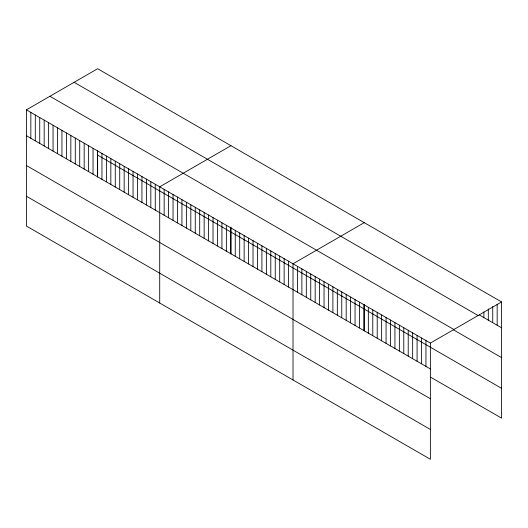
<?xml version="1.0" encoding="UTF-8"?>
<svg xmlns="http://www.w3.org/2000/svg" width="528" height="528" viewBox="0 0 528 528"><rect width="100%" height="100%" fill="white"/><g stroke="black" fill="none" stroke-linecap="round" stroke-linejoin="round"><path stroke-width="0.79" d="M26.4 109.85L430.373 343.081L430.373 459.274L26.4 226.043L26.4 109.85L97.627 68.726L501.6 301.957L501.6 418.15L430.709 377.223M230.934 145.695L159.713 186.813L159.713 303.006M364.247 222.658L293.02 263.782L293.02 379.975M430.373 343.081L501.6 301.957M479.444 315.025L501.6 327.815M74.118 82.295L478.097 315.526M49.903 96.274L453.882 329.512M453.493 329.855L501.6 357.628M97.627 155.107L501.6 388.344M26.4 135.703L430.373 368.94M26.4 165.515L430.373 398.746M26.4 196.231L430.373 429.462M497.171 304.247L497.171 325.255M492.736 306.537L492.736 322.7M488.308 308.827L488.308 320.14M483.879 311.929L483.879 317.585M425.944 340.52L425.944 366.379M421.516 337.966L421.516 363.818M417.08 335.405L417.08 361.264M412.652 332.851L412.652 358.703M408.223 330.29L408.223 356.149M403.788 327.73L403.788 353.588M399.359 325.175L399.359 351.034M394.931 322.615L394.931 348.473M390.496 320.06L390.496 345.913M386.067 317.5L386.067 343.358M381.638 314.939L381.638 340.798M377.21 312.385L377.21 338.243M372.775 309.824L372.775 335.683M368.346 307.27L368.346 333.122M364.247 304.656L364.247 331.043M363.917 304.709L363.917 330.568M359.482 302.155L359.482 328.007M355.054 299.594L355.054 325.453M350.625 297.033L350.625 322.892M346.19 294.479L346.19 320.338M341.761 291.918L341.761 317.777M337.333 289.364L337.333 315.216M332.897 286.803L332.897 312.662M328.469 284.242L328.469 310.101M324.04 281.688L324.04 307.547M319.605 279.127L319.605 304.986M315.176 276.573L315.176 302.425M310.748 274.012L310.748 299.871M306.313 271.458L306.313 297.31M301.884 268.897L301.884 294.756M297.455 266.336L297.455 292.195M288.578 261.215L288.578 287.074M284.137 258.647L284.137 284.506M279.695 256.087L279.695 281.939M275.246 253.519L275.246 279.378M270.805 250.952L270.805 276.811M266.363 248.391L266.363 274.243M261.914 245.824L261.914 271.682M257.473 243.256L257.473 269.115M253.031 240.689L253.031 266.548M248.589 238.128L248.589 263.98M244.141 235.561L244.141 261.419M239.699 232.993L239.699 258.852M235.257 230.426L235.257 256.285M230.934 226.954L230.934 254.08M230.809 227.865L230.809 253.717M226.367 225.298L226.367 251.156M221.925 222.73L221.925 248.589M217.483 220.169L217.483 246.022M213.035 217.602L213.035 243.461M208.593 215.035L208.593 240.893M204.151 212.467L204.151 238.326M199.703 209.906L199.703 235.759M195.261 207.339L195.261 233.198M190.819 204.772L190.819 230.63M186.371 202.211L186.371 228.063M181.929 199.643L181.929 225.502M177.487 197.076L177.487 222.935M173.045 194.509L173.045 220.367M168.597 191.948L168.597 217.8M164.155 189.38L164.155 215.239M155.265 184.246L155.265 210.104M150.823 181.685L150.823 207.537M146.381 179.117L146.381 204.976M141.94 176.55L141.94 202.409M137.491 173.989L137.491 199.841M133.049 171.422L133.049 197.281M128.608 168.854L128.608 194.713M124.159 166.287L124.159 192.146M119.717 163.726L119.717 189.578M115.276 161.159L115.276 187.018M110.834 158.591L110.834 184.45M106.385 156.031L106.385 181.883M101.944 153.463L101.944 179.322M97.627 150.718L97.627 177.111M97.502 150.896L97.502 176.755M93.053 148.328L93.053 174.187M88.612 145.768L88.612 171.62M84.17 143.2L84.17 169.059M79.721 140.633L79.721 166.492M75.28 138.065L75.28 163.924M70.838 135.505L70.838 161.357M66.396 132.937L66.396 158.796M61.948 130.37L61.948 156.229M57.506 127.809L57.506 153.661M53.064 125.242L53.064 151.1M48.616 122.674L48.616 148.533M44.174 120.107L44.174 145.966M39.732 117.546L39.732 143.398M35.29 114.979L35.29 140.837M30.842 112.411L30.842 138.27"/></g></svg>
